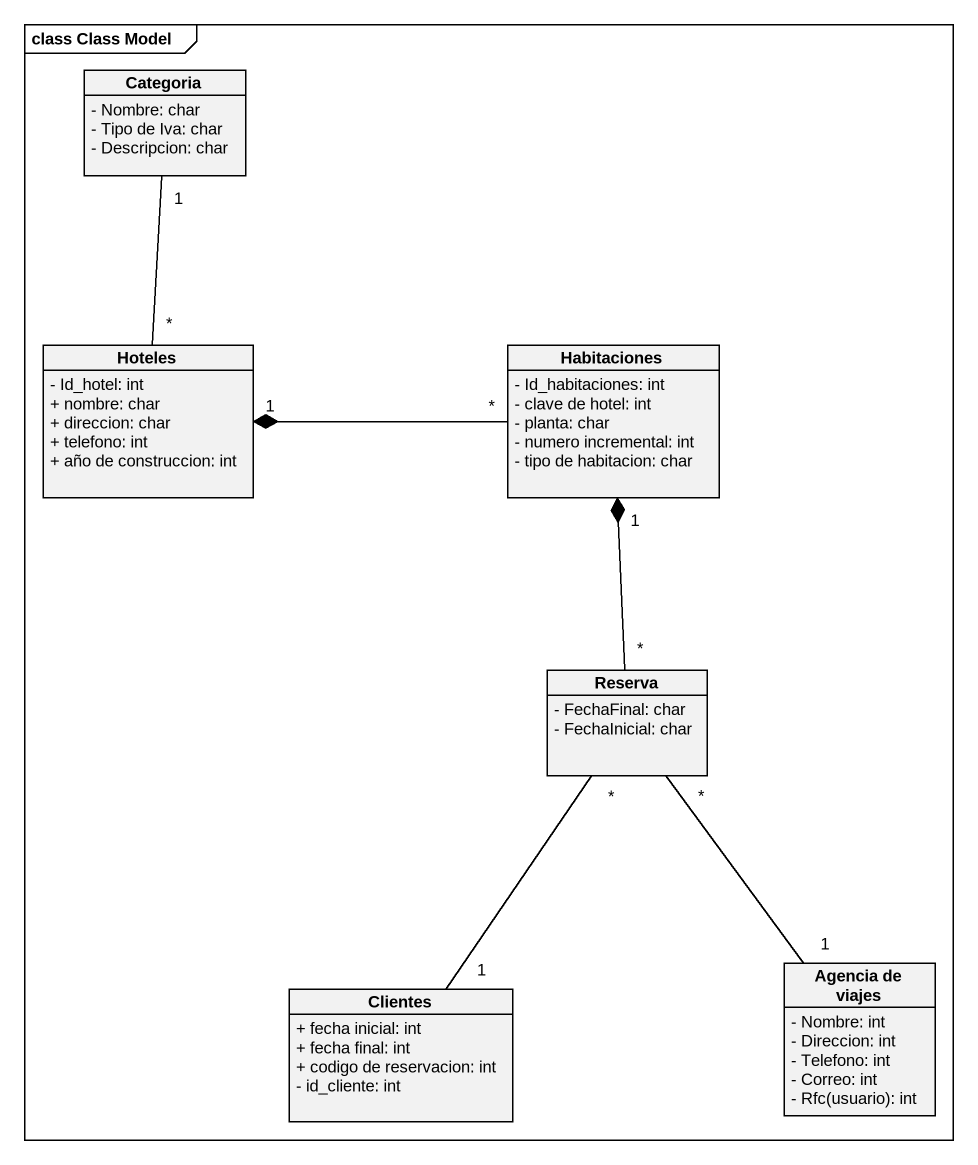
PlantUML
@startuml
mainframe class Class Model
hide circle
hide empty members
skinparam classAttributeIconSize 0
class Categoria {
  - Nombre: char
  - Tipo de Iva: char
  - Descripcion: char
}
class Hoteles {
  - Id_hotel: int
  + nombre: char
  + direccion: char
  + telefono: int
  + año de construccion: int
}
class Habitaciones {
  - Id_habitaciones: int
  - clave de hotel: int
  - planta: char
  - numero incremental: int
  - tipo de habitacion: char
}
class Reserva {
  - FechaFinal: char
  - FechaInicial: char
}
class Clientes {
  + fecha inicial: int
  + fecha final: int
  + codigo de reservacion: int
  - id_cliente: int
}
class "Agencia de viajes" as Agencia_de_viajes {
  - Nombre: int
  - Direccion: int
  - Telefono: int
  - Correo: int
  {field} - Rfc(usuario): int
}
Hoteles "*" -up- "1" Categoria
Habitaciones "*" -left-* "1" Hoteles
Reserva "*" -up-* "1" Habitaciones
Reserva "*" -- "1" Clientes
Reserva "*" -- "1" Agencia_de_viajes
@enduml
